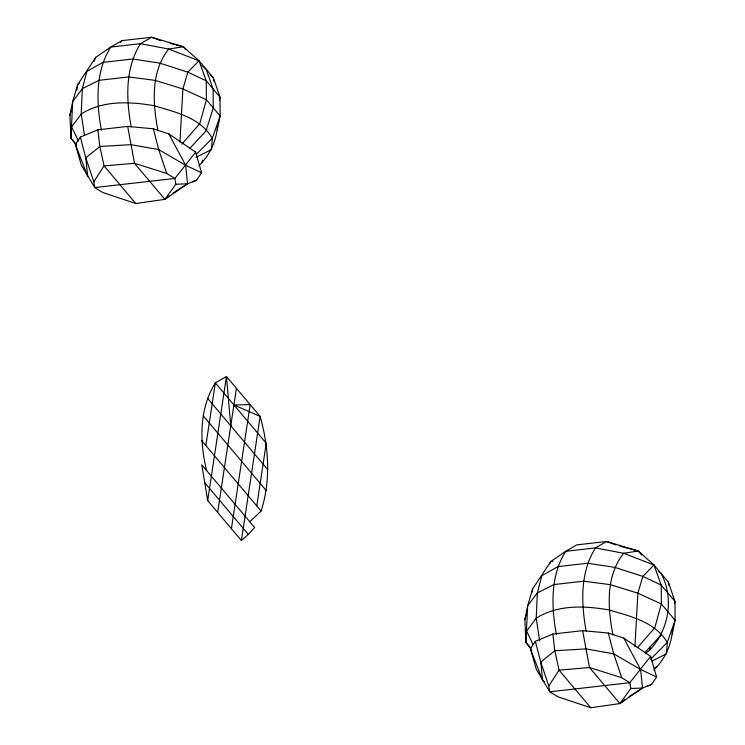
<?xml version="1.0" encoding="UTF-8"?>
<svg xmlns="http://www.w3.org/2000/svg" width="745" height="745" viewBox="0 0 745 745"><rect width="100%" height="100%" fill="white"/><g stroke="black" fill="none" stroke-linecap="round" stroke-linejoin="round"><path stroke-width="1.12" d="M198.915 165.679C209.718 155.267 216.292 141.299 217.456 126.371M653.896 669.913C664.931 659.25 671.692 644.788 672.484 629.46M179.955 142.109L182.898 88.953L187.852 72.153L198.971 60.745L183.298 46.758L151.635 37.25L121.854 40.64L110.735 47.065L95.751 57.337L77.657 84.688L72.703 101.488L69.9 115.233L70.924 138.16L76.493 145.145M634.936 646.343L637.869 593.197L642.833 576.397L653.952 564.989L638.279 550.993L606.607 541.485L576.826 544.874L565.706 551.3L550.732 561.581L532.638 588.923L527.674 605.722L524.871 619.477L525.896 642.395L530.775 648.504M195.963 157.335L211.552 149.568L212.269 138.253L220.129 116.034L219.999 97.148L213.368 77.825L198.971 60.745L168.687 49.049L140.516 43.676L110.735 47.065C95.155 71.716 96.338 102.661 101.413 130.291M651.977 661.057L666.533 653.803L667.25 642.488L675.1 620.268L674.97 601.383L668.349 582.068L653.952 564.989L623.667 553.284L595.488 547.91L565.706 551.3C550.136 575.95 551.319 606.896 556.385 634.526M206.644 470.598C199.53 441.655 199.045 408.986 215.333 382.911L226.452 376.486L260.145 416.446C268.796 447.121 271.031 480.404 261.085 511.061L249.789 521.77M205.862 445.566L215.333 382.911L266.235 443.275L256.764 505.939M207.687 500.575L201.821 464.871L254.622 527.497L248.327 534.407L241.38 540.535L207.687 500.575L226.452 376.486L230.754 425.786M217.652 512.402L236.426 388.303M231.416 528.717L250.18 404.619L233.911 404.935L260.145 416.446L241.38 540.535M645.291 653.551L649.556 650.199L650.04 646.949M76.754 90.173L77.657 84.688L79.249 83.058M219.449 100.445L219.999 97.148L206.244 80.832L198.971 60.745M532.088 592.219L532.638 588.923M674.607 603.58L674.97 601.383L661.215 585.076L653.952 564.989M217.326 129.788L220.129 116.034L206.374 99.718L182.898 88.953L155.277 80.404L128.708 76.949L98.927 80.339L82.332 88.702L72.703 101.488L70.924 138.16L76.446 144.716M672.297 634.023L675.1 620.268L661.346 603.953L637.869 593.197L610.248 584.648L583.689 581.193L553.908 584.574L537.313 592.936L527.674 605.722L525.896 642.395L530.738 648.131M201.96 162.401L202.593 160.194M69.9 115.233L71.213 110.884M524.871 619.477L526.193 615.128M649.556 650.199C668.898 630.186 674.309 598.356 661.15 573.529L658.608 571.229M93.889 61.593L95.751 57.337M549.801 563.704L550.732 561.581L552.976 561.227M196.652 180.197L187.544 183.773L164.906 199.343L135.786 203.515L102.903 192.555L94.783 187.563L93.805 181.771L104.077 165.902L99.821 146.486L97.874 129.807L127.656 126.417L153.302 128.792L168.826 133.904L195.665 152.138L201.588 172.766L196.652 180.197L192.527 181.91M651.624 684.432L642.525 688.017L619.887 703.578L590.766 707.75L557.875 696.789L549.763 691.807L548.786 686.005L559.048 670.137L554.802 650.72L552.855 634.042L582.637 630.661L608.283 633.027L623.798 638.139L650.636 656.382L656.568 677L651.624 684.432L647.507 686.145M195.665 152.138L174.861 178.465L94.783 187.563L81.354 165.139L75.422 144.521L80.367 137.089L97.874 129.807M552.855 634.042L535.348 641.324L530.403 648.755L536.335 669.382L549.763 691.807L629.832 682.699L650.636 656.382M127.656 126.417L134.519 163.295L164.906 199.343L175.839 184.257L174.861 178.465L166.74 173.473L134.519 163.295L104.077 165.902L135.786 203.515M582.637 630.661L589.491 667.529L619.887 703.578L630.81 688.501L629.832 682.699L621.721 677.708L589.491 667.529L559.048 670.137L590.766 707.75M120.42 42.437L121.854 40.64M181.892 144.158L199.837 123.502L206.374 99.718L206.244 80.832L187.852 72.153L159.83 63.129L132.694 58.995L102.912 62.384L86.886 71.427L82.332 88.702L81.233 114.022L84.502 135.497M637.618 647.535L654.808 627.737L661.346 603.953L661.215 585.076L642.833 576.397L614.802 567.364L587.675 563.229L557.893 566.619L541.866 575.661L537.313 592.936L536.214 618.257L539.65 640.868M189.761 148.432L206.058 130.878L213.247 107.876L213.117 88.99L206.169 69.285L201.932 65.467M644.732 652.667L661.029 635.113M196.345 154.308L212.269 138.253C200.144 117.431 175.531 112.169 154.178 105.725C129.891 101.497 102.801 100.175 81.233 114.022L71.641 126.855L78.458 141.084M650.525 659.344L667.25 642.488C655.125 621.675 630.512 616.404 609.149 609.959C584.862 605.741 557.782 604.418 536.214 618.257L526.622 631.089L532.945 644.304M164.906 199.343L169.46 195.758M619.887 703.578L625.344 699.276M173.147 192.992L187.544 183.773L185.617 165.26L168.826 133.904L170.549 135.953M629.087 696.612L642.525 688.017L640.598 669.494L623.798 638.139M654.855 667.669L656.941 666.635M185.328 49.161L183.298 46.758L168.687 49.049C150.509 71.939 152.762 103.546 157.949 130.599M641.659 555.006L638.279 550.993L623.667 553.284C605.48 576.174 607.734 607.78 612.93 634.833M175.839 184.257L187.544 183.773M630.81 688.501L642.525 688.017M170.326 43.368L183.298 46.758M619.905 546.187L638.279 550.993M160.743 40.63L151.635 37.25L140.516 43.676C124.936 68.326 126.119 99.271 131.195 126.901M615.715 544.874L606.607 541.485L595.488 547.91C579.917 572.57 581.1 603.506 586.166 631.145M201.588 172.766L185.617 165.26L158.722 149.587L130.924 144.66L99.821 146.486L85.777 157.875L87.714 176.397L75.422 144.521M656.568 677L640.598 669.494L613.694 653.821L585.896 648.904L554.802 650.72L540.758 662.119L542.686 680.632L544.679 681.796M210.062 74.817L213.368 77.825L213.908 81.196M531.846 650.469L530.403 648.755L542.686 680.632M207.52 398.23L267.753 469.667M203.208 415.794L266.244 490.564M201.532 440.444L261.085 511.061M204.428 482.332L248.327 534.407M621.721 677.708L613.694 653.821L608.283 633.027M548.786 686.005L540.758 662.119L535.348 641.324M166.74 173.473L158.722 149.587L153.302 128.792M93.805 181.771L85.777 157.875L80.367 137.089M668.349 582.068L668.88 585.43"/></g></svg>
